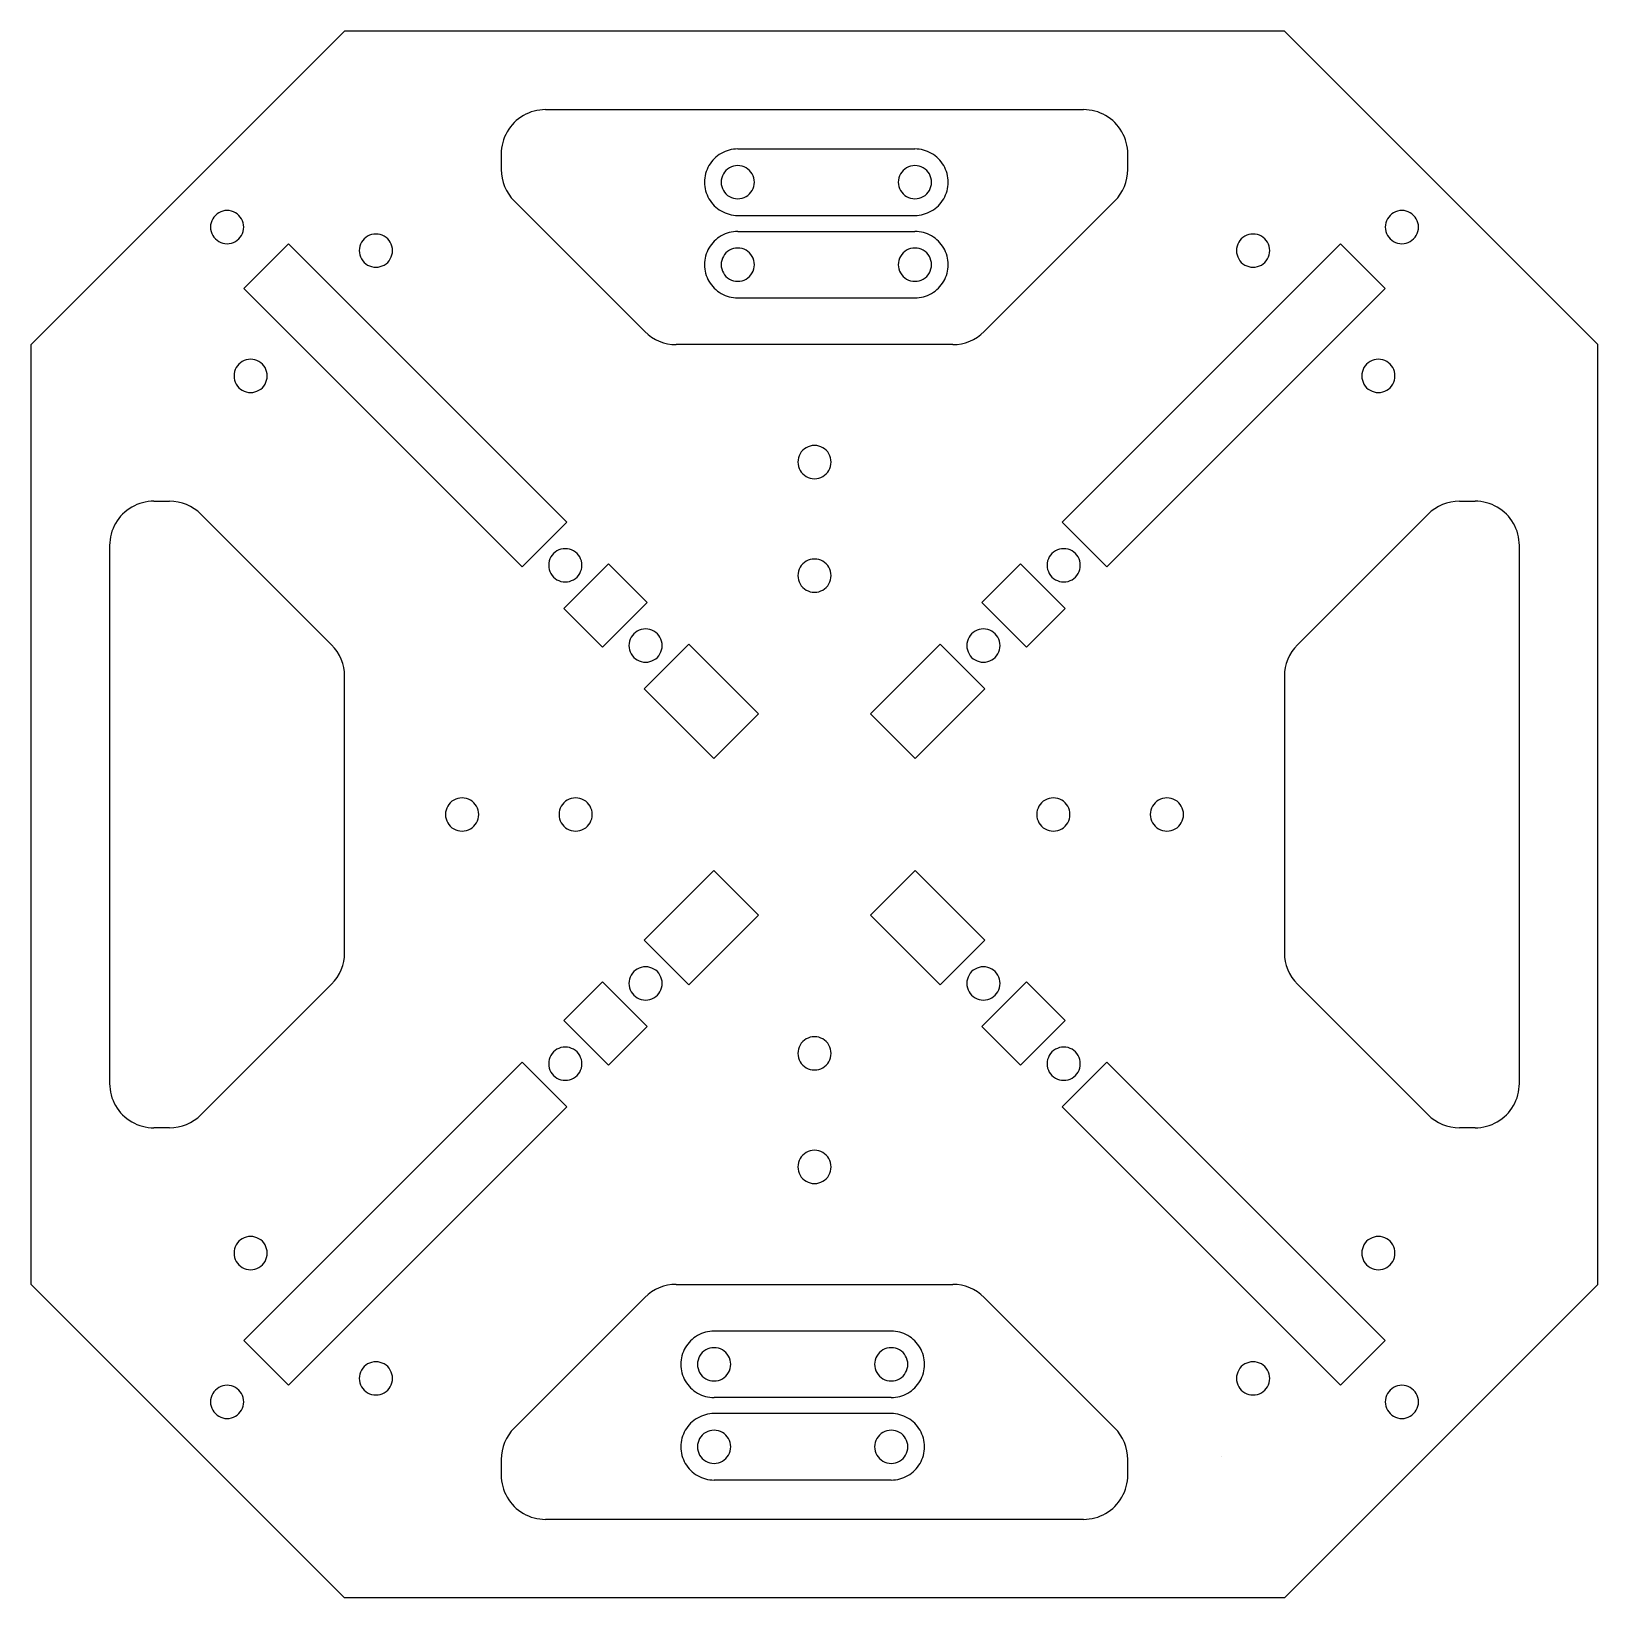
# Model space of a CAD drawing. Extents: x 134 to 408, y 320 to 462.
# Drawn here: x 133.9 to 275.3, y 320.1 to 461.6 of the extents above; entities that cross this region are included whole.
import ezdxf

# ---------------------------------------------------------------- set-up
doc = ezdxf.new("R2010")
doc.units = 0
doc.layers.get('0').update_dxf_attribs({"linetype": 'CONTINUOUS'})

msp = doc.modelspace()

# ---------------------------------------------------------------- linework, layer by layer
at = {"color": 7}
for p, q in [((162.152894, 461.566326), (133.868623, 433.282055)), ((247.005708, 461.566326), (162.152894, 461.566326)), ((247.005708, 461.566326), (275.289979, 433.282055)), ((180.295029, 454.495259), (228.863572, 454.495259)), ((176.295029, 450.495259), (176.295029, 449.081045)), ((197.648308, 450.945507), (213.648308, 450.945507)), ((232.863572, 449.081045), (232.863572, 450.495259)), ((189.265592, 434.453628), (177.466602, 446.252618)), ((231.691999, 446.252618), (219.893009, 434.453628)), ((197.648308, 444.945507), (213.648308, 444.945507)), ((197.648308, 443.498668), (213.648308, 443.498668)), ((153.066572, 438.337869), (157.09708, 442.368377)), ((157.09708, 442.368377), (182.220722, 417.244736)), ((252.061521, 442.368377), (226.937879, 417.244736)), ((252.061521, 442.368377), (256.09203, 438.337869)), ((153.066572, 438.337869), (178.190213, 413.214227)), ((197.648308, 437.498668), (213.648308, 437.498668)), ((256.09203, 438.337869), (230.968388, 413.214227)), ((133.868623, 348.429241), (133.868623, 433.282055)), ((217.064582, 433.282055), (192.094019, 433.282055)), ((275.289979, 348.429241), (275.289979, 433.282055)), ((144.93969, 419.13992), (146.353904, 419.13992)), ((262.804697, 419.13992), (264.218911, 419.13992)), ((160.981321, 406.169357), (149.182331, 417.968347)), ((178.190213, 413.214227), (182.220722, 417.244736)), ((226.937879, 417.244736), (230.968388, 413.214227)), ((259.97627, 417.968347), (248.17728, 406.169357)), ((140.93969, 415.13992), (140.93969, 366.571377)), ((268.218911, 366.571377), (268.218911, 415.13992)), ((181.937879, 409.466561), (185.968388, 413.49707)), ((185.968388, 413.49707), (189.470722, 409.994736)), ((223.190213, 413.49707), (219.687879, 409.994736)), ((223.190213, 413.49707), (227.220722, 409.466561)), ((181.937879, 409.466561), (185.440213, 405.964227)), ((185.440213, 405.964227), (189.470722, 409.994736)), ((219.687879, 409.994736), (223.718388, 405.964227)), ((227.220722, 409.466561), (223.718388, 405.964227)), ((189.187879, 402.216561), (193.218388, 406.24707)), ((193.218388, 406.24707), (199.523487, 399.94197)), ((215.940213, 406.24707), (209.635114, 399.94197)), ((215.940213, 406.24707), (219.970722, 402.216561)), ((162.152894, 378.370367), (162.152894, 403.34093)), ((247.005708, 403.34093), (247.005708, 378.370367)), ((189.187879, 402.216561), (195.492979, 395.911462)), ((219.970722, 402.216561), (213.665623, 395.911462)), ((199.523487, 399.94197), (195.492979, 395.911462)), ((213.665623, 395.911462), (209.635114, 399.94197)), ((189.187879, 379.494736), (195.492979, 385.799835)), ((195.492979, 385.799835), (199.523487, 381.769326)), ((209.635114, 381.769326), (213.665623, 385.799835)), ((219.970722, 379.494736), (213.665623, 385.799835)), ((193.218388, 375.464227), (199.523487, 381.769326)), ((215.940213, 375.464227), (209.635114, 381.769326)), ((193.218388, 375.464227), (189.187879, 379.494736)), ((219.970722, 379.494736), (215.940213, 375.464227)), ((149.182331, 363.74295), (160.981321, 375.54194)), ((181.937879, 372.244736), (185.440213, 375.74707)), ((189.470722, 371.716561), (185.440213, 375.74707)), ((223.718388, 375.74707), (219.687879, 371.716561)), ((227.220722, 372.244736), (223.718388, 375.74707)), ((248.17728, 375.54194), (259.97627, 363.74295)), ((185.968388, 368.214227), (181.937879, 372.244736)), ((227.220722, 372.244736), (223.190213, 368.214227)), ((185.968388, 368.214227), (189.470722, 371.716561)), ((223.190213, 368.214227), (219.687879, 371.716561)), ((153.066572, 343.373428), (178.190213, 368.49707)), ((182.220722, 364.466561), (178.190213, 368.49707)), ((230.968388, 368.49707), (226.937879, 364.466561)), ((256.09203, 343.373428), (230.968388, 368.49707)), ((157.09708, 339.342919), (182.220722, 364.466561)), ((252.061521, 339.342919), (226.937879, 364.466561)), ((146.353904, 362.571377), (144.93969, 362.571377)), ((264.218911, 362.571377), (262.804697, 362.571377)), ((133.868623, 348.429241), (162.152894, 320.14497)), ((192.094019, 348.429241), (217.064582, 348.429241)), ((247.005708, 320.14497), (275.289979, 348.429241)), ((177.466602, 335.458679), (189.265592, 347.257669)), ((219.893009, 347.257669), (231.691999, 335.458679)), ((211.510294, 344.212629), (195.510294, 344.212629)), ((157.09708, 339.342919), (153.066572, 343.373428)), ((256.09203, 343.373428), (252.061521, 339.342919)), ((211.510294, 338.212629), (195.510294, 338.212629)), ((211.510294, 336.76579), (195.510294, 336.76579)), ((176.295029, 332.630252), (176.295029, 331.216038)), ((232.863572, 331.216038), (232.863572, 332.630252)), ((241.348853, 332.872892), (241.348853, 332.872892)), ((211.510294, 330.76579), (195.510294, 330.76579)), ((228.863572, 327.216038), (180.295029, 327.216038)), ((247.005708, 320.14497), (162.152894, 320.14497))]:
    msp.add_line(p, q, dxfattribs=at)
for points in [[(180.295029, 454.495259), (179.596736, 454.496022), (178.899388, 454.309168), (178.295029, 453.95936)], [(230.863572, 453.95936), (230.259213, 454.309168), (229.561866, 454.496022), (228.863572, 454.495259)], [(178.295029, 453.95936), (177.689908, 453.610874), (177.179414, 453.10038), (176.830928, 452.495259)], [(232.327674, 452.495259), (231.979187, 453.10038), (231.468694, 453.610874), (230.863572, 453.95936)], [(176.830928, 452.495259), (176.48112, 451.8909), (176.294267, 451.193552), (176.295029, 450.495259)], [(232.863572, 450.495259), (232.864335, 451.193552), (232.677481, 451.8909), (232.327674, 452.495259)], [(196.148308, 450.543583), (195.694467, 450.282218), (195.311596, 449.899348), (195.050232, 449.445507)], [(197.648308, 450.945507), (197.124588, 450.946079), (196.601577, 450.805939), (196.148308, 450.543583)], [(215.148308, 450.543583), (214.695039, 450.805939), (214.172028, 450.946079), (213.648308, 450.945507)], [(216.246384, 449.445507), (215.985019, 449.899348), (215.602149, 450.282218), (215.148308, 450.543583)], [(176.295029, 449.081045), (176.291292, 448.032633), (176.72262, 446.991314), (177.466602, 446.252618)], [(195.050232, 449.445507), (194.787876, 448.992238), (194.647736, 448.469227), (194.648308, 447.945507)], [(196.34927, 448.695507), (196.218092, 448.468872), (196.148022, 448.207367), (196.148308, 447.945507)], [(196.898308, 449.244545), (196.671387, 449.113863), (196.479952, 448.922428), (196.34927, 448.695507)], [(197.648308, 449.445507), (197.386448, 449.445793), (197.124942, 449.375723), (196.898308, 449.244545)], [(198.398308, 449.244545), (198.171673, 449.375723), (197.910168, 449.445793), (197.648308, 449.445507)], [(198.947346, 448.695507), (198.816664, 448.922428), (198.625229, 449.113863), (198.398308, 449.244545)], [(199.148308, 447.945507), (199.148594, 448.207367), (199.078524, 448.468872), (198.947346, 448.695507)], [(212.34927, 448.695507), (212.218092, 448.468872), (212.148022, 448.207367), (212.148308, 447.945507)], [(212.898308, 449.244545), (212.671387, 449.113863), (212.479952, 448.922428), (212.34927, 448.695507)], [(213.648308, 449.445507), (213.386448, 449.445793), (213.124942, 449.375723), (212.898308, 449.244545)], [(214.398308, 449.244545), (214.171673, 449.375723), (213.910168, 449.445793), (213.648308, 449.445507)], [(214.947346, 448.695507), (214.816664, 448.922428), (214.625229, 449.113863), (214.398308, 449.244545)], [(215.148308, 447.945507), (215.148594, 448.207367), (215.078524, 448.468872), (214.947346, 448.695507)], [(216.648308, 447.945507), (216.64888, 448.469227), (216.50874, 448.992238), (216.246384, 449.445507)], [(231.691999, 446.252618), (232.435981, 446.991314), (232.86731, 448.032633), (232.863572, 449.081045)], [(194.648308, 447.945507), (194.647736, 447.421786), (194.787876, 446.898776), (195.050232, 446.445507)], [(196.148308, 447.945507), (196.148022, 447.683647), (196.218092, 447.422141), (196.34927, 447.195507)], [(196.34927, 447.195507), (196.479952, 446.968586), (196.671387, 446.777151), (196.898308, 446.646469)], [(198.398308, 446.646469), (198.625229, 446.777151), (198.816664, 446.968586), (198.947346, 447.195507)], [(198.947346, 447.195507), (199.078524, 447.422141), (199.148594, 447.683647), (199.148308, 447.945507)], [(212.148308, 447.945507), (212.148022, 447.683647), (212.218092, 447.422141), (212.34927, 447.195507)], [(212.34927, 447.195507), (212.479952, 446.968586), (212.671387, 446.777151), (212.898308, 446.646469)], [(214.398308, 446.646469), (214.625229, 446.777151), (214.816664, 446.968586), (214.947346, 447.195507)], [(214.947346, 447.195507), (215.078524, 447.422141), (215.148594, 447.683647), (215.148308, 447.945507)], [(216.246384, 446.445507), (216.50874, 446.898776), (216.64888, 447.421786), (216.648308, 447.945507)], [(195.050232, 446.445507), (195.311596, 445.991666), (195.694467, 445.608795), (196.148308, 445.347431)], [(196.898308, 446.646469), (197.124942, 446.515291), (197.386448, 446.445221), (197.648308, 446.445507)], [(197.648308, 446.445507), (197.910168, 446.445221), (198.171673, 446.515291), (198.398308, 446.646469)], [(212.898308, 446.646469), (213.124942, 446.515291), (213.386448, 446.445221), (213.648308, 446.445507)], [(213.648308, 446.445507), (213.910168, 446.445221), (214.171673, 446.515291), (214.398308, 446.646469)], [(215.148308, 445.347431), (215.602149, 445.608795), (215.985019, 445.991666), (216.246384, 446.445507)], [(150.247254, 444.638657), (150.116076, 444.412022), (150.046006, 444.150517), (150.046292, 443.888657)], [(150.796292, 445.187695), (150.569372, 445.057013), (150.377936, 444.865577), (150.247254, 444.638657)], [(151.546292, 445.388657), (151.284432, 445.388943), (151.022927, 445.318873), (150.796292, 445.187695)], [(152.296292, 445.187695), (152.069658, 445.318873), (151.808152, 445.388943), (151.546292, 445.388657)], [(152.84533, 444.638657), (152.714648, 444.865577), (152.523213, 445.057013), (152.296292, 445.187695)], [(153.046292, 443.888657), (153.046578, 444.150517), (152.976508, 444.412022), (152.84533, 444.638657)], [(196.148308, 445.347431), (196.601577, 445.085075), (197.124588, 444.944935), (197.648308, 444.945507)], [(213.648308, 444.945507), (214.172028, 444.944935), (214.695039, 445.085075), (215.148308, 445.347431)], [(256.313271, 444.638657), (256.182093, 444.412022), (256.112023, 444.150517), (256.112309, 443.888657)], [(256.862309, 445.187695), (256.635389, 445.057013), (256.443954, 444.865577), (256.313271, 444.638657)], [(257.612309, 445.388657), (257.350449, 445.388943), (257.088944, 445.318873), (256.862309, 445.187695)], [(258.362309, 445.187695), (258.135675, 445.318873), (257.87417, 445.388943), (257.612309, 445.388657)], [(258.911347, 444.638657), (258.780665, 444.865577), (258.58923, 445.057013), (258.362309, 445.187695)], [(259.112309, 443.888657), (259.112595, 444.150517), (259.042525, 444.412022), (258.911347, 444.638657)], [(150.046292, 443.888657), (150.046006, 443.626797), (150.116076, 443.365291), (150.247254, 443.138657)], [(150.247254, 443.138657), (150.377936, 442.911736), (150.569372, 442.720301), (150.796292, 442.589619)], [(152.296292, 442.589619), (152.523213, 442.720301), (152.714648, 442.911736), (152.84533, 443.138657)], [(152.84533, 443.138657), (152.976508, 443.365291), (153.046578, 443.626797), (153.046292, 443.888657)], [(164.231321, 443.066375), (164.0044, 442.935692), (163.812965, 442.744257), (163.682283, 442.517337)], [(164.981321, 443.267337), (164.719461, 443.267623), (164.457956, 443.197552), (164.231321, 443.066375)], [(165.731321, 443.066375), (165.504686, 443.197552), (165.243181, 443.267623), (164.981321, 443.267337)], [(166.280359, 442.517337), (166.149677, 442.744257), (165.958242, 442.935692), (165.731321, 443.066375)], [(196.148308, 443.096744), (195.694467, 442.835379), (195.311596, 442.452509), (195.050232, 441.998668)], [(197.648308, 443.498668), (197.124588, 443.49924), (196.601577, 443.359099), (196.148308, 443.096744)], [(215.148308, 443.096744), (214.695039, 443.359099), (214.172028, 443.49924), (213.648308, 443.498668)], [(216.246384, 441.998668), (215.985019, 442.452509), (215.602149, 442.835379), (215.148308, 443.096744)], [(243.42728, 443.066375), (243.20036, 442.935692), (243.008925, 442.744257), (242.878242, 442.517337)], [(244.17728, 443.267337), (243.91542, 443.267623), (243.653915, 443.197552), (243.42728, 443.066375)], [(244.92728, 443.066375), (244.700646, 443.197552), (244.439141, 443.267623), (244.17728, 443.267337)], [(245.476319, 442.517337), (245.345636, 442.744257), (245.154201, 442.935692), (244.92728, 443.066375)], [(256.112309, 443.888657), (256.112023, 443.626797), (256.182093, 443.365291), (256.313271, 443.138657)], [(256.313271, 443.138657), (256.443954, 442.911736), (256.635389, 442.720301), (256.862309, 442.589619)], [(258.362309, 442.589619), (258.58923, 442.720301), (258.780665, 442.911736), (258.911347, 443.138657)], [(258.911347, 443.138657), (259.042525, 443.365291), (259.112595, 443.626797), (259.112309, 443.888657)], [(150.796292, 442.589619), (151.022927, 442.458441), (151.284432, 442.388371), (151.546292, 442.388657)], [(151.546292, 442.388657), (151.808152, 442.388371), (152.069658, 442.458441), (152.296292, 442.589619)], [(163.682283, 442.517337), (163.551105, 442.290702), (163.481035, 442.029197), (163.481321, 441.767337)], [(163.481321, 441.767337), (163.481035, 441.505476), (163.551105, 441.243971), (163.682283, 441.017337)], [(166.481321, 441.767337), (166.481607, 442.029197), (166.411537, 442.290702), (166.280359, 442.517337)], [(166.280359, 441.017337), (166.411537, 441.243971), (166.481607, 441.505476), (166.481321, 441.767337)], [(195.050232, 441.998668), (194.787876, 441.545398), (194.647736, 441.022388), (194.648308, 440.498668)], [(196.34927, 441.248668), (196.218092, 441.022033), (196.148022, 440.760528), (196.148308, 440.498668)], [(196.898308, 441.797706), (196.671387, 441.667023), (196.479952, 441.475588), (196.34927, 441.248668)], [(197.648308, 441.998668), (197.386448, 441.998954), (197.124942, 441.928883), (196.898308, 441.797706)], [(198.398308, 441.797706), (198.171673, 441.928883), (197.910168, 441.998954), (197.648308, 441.998668)], [(198.947346, 441.248668), (198.816664, 441.475588), (198.625229, 441.667023), (198.398308, 441.797706)], [(199.148308, 440.498668), (199.148594, 440.760528), (199.078524, 441.022033), (198.947346, 441.248668)], [(212.34927, 441.248668), (212.218092, 441.022033), (212.148022, 440.760528), (212.148308, 440.498668)], [(212.898308, 441.797706), (212.671387, 441.667023), (212.479952, 441.475588), (212.34927, 441.248668)], [(213.648308, 441.998668), (213.386448, 441.998954), (213.124942, 441.928883), (212.898308, 441.797706)], [(214.398308, 441.797706), (214.171673, 441.928883), (213.910168, 441.998954), (213.648308, 441.998668)], [(214.947346, 441.248668), (214.816664, 441.475588), (214.625229, 441.667023), (214.398308, 441.797706)], [(215.148308, 440.498668), (215.148594, 440.760528), (215.078524, 441.022033), (214.947346, 441.248668)], [(216.648308, 440.498668), (216.64888, 441.022388), (216.50874, 441.545398), (216.246384, 441.998668)], [(242.878242, 442.517337), (242.747065, 442.290702), (242.676994, 442.029197), (242.67728, 441.767337)], [(242.67728, 441.767337), (242.676994, 441.505476), (242.747065, 441.243971), (242.878242, 441.017337)], [(245.67728, 441.767337), (245.677567, 442.029197), (245.607496, 442.290702), (245.476319, 442.517337)], [(245.476319, 441.017337), (245.607496, 441.243971), (245.677567, 441.505476), (245.67728, 441.767337)], [(256.862309, 442.589619), (257.088944, 442.458441), (257.350449, 442.388371), (257.612309, 442.388657)], [(257.612309, 442.388657), (257.87417, 442.388371), (258.135675, 442.458441), (258.362309, 442.589619)], [(163.682283, 441.017337), (163.812965, 440.790416), (164.0044, 440.598981), (164.231321, 440.468298)], [(164.231321, 440.468298), (164.457956, 440.337121), (164.719461, 440.26705), (164.981321, 440.267337)], [(164.981321, 440.267337), (165.243181, 440.26705), (165.504686, 440.337121), (165.731321, 440.468298)], [(165.731321, 440.468298), (165.958242, 440.598981), (166.149677, 440.790416), (166.280359, 441.017337)], [(194.648308, 440.498668), (194.647736, 439.974947), (194.787876, 439.451937), (195.050232, 438.998668)], [(196.148308, 440.498668), (196.148022, 440.236807), (196.218092, 439.975302), (196.34927, 439.748668)], [(198.947346, 439.748668), (199.078524, 439.975302), (199.148594, 440.236807), (199.148308, 440.498668)], [(212.148308, 440.498668), (212.148022, 440.236807), (212.218092, 439.975302), (212.34927, 439.748668)], [(214.947346, 439.748668), (215.078524, 439.975302), (215.148594, 440.236807), (215.148308, 440.498668)], [(216.246384, 438.998668), (216.50874, 439.451937), (216.64888, 439.974947), (216.648308, 440.498668)], [(242.878242, 441.017337), (243.008925, 440.790416), (243.20036, 440.598981), (243.42728, 440.468298)], [(243.42728, 440.468298), (243.653915, 440.337121), (243.91542, 440.26705), (244.17728, 440.267337)], [(244.17728, 440.267337), (244.439141, 440.26705), (244.700646, 440.337121), (244.92728, 440.468298)], [(244.92728, 440.468298), (245.154201, 440.598981), (245.345636, 440.790416), (245.476319, 441.017337)], [(195.050232, 438.998668), (195.311596, 438.544826), (195.694467, 438.161956), (196.148308, 437.900591)], [(196.34927, 439.748668), (196.479952, 439.521747), (196.671387, 439.330312), (196.898308, 439.199629)], [(196.898308, 439.199629), (197.124942, 439.068452), (197.386448, 438.998381), (197.648308, 438.998668)], [(197.648308, 438.998668), (197.910168, 438.998381), (198.171673, 439.068452), (198.398308, 439.199629)], [(198.398308, 439.199629), (198.625229, 439.330312), (198.816664, 439.521747), (198.947346, 439.748668)], [(212.34927, 439.748668), (212.479952, 439.521747), (212.671387, 439.330312), (212.898308, 439.199629)], [(212.898308, 439.199629), (213.124942, 439.068452), (213.386448, 438.998381), (213.648308, 438.998668)], [(213.648308, 438.998668), (213.910168, 438.998381), (214.171673, 439.068452), (214.398308, 439.199629)], [(214.398308, 439.199629), (214.625229, 439.330312), (214.816664, 439.521747), (214.947346, 439.748668)], [(215.148308, 437.900591), (215.602149, 438.161956), (215.985019, 438.544826), (216.246384, 438.998668)], [(196.148308, 437.900591), (196.601577, 437.638236), (197.124588, 437.498095), (197.648308, 437.498668)], [(213.648308, 437.498668), (214.172028, 437.498095), (214.695039, 437.638236), (215.148308, 437.900591)], [(189.265592, 434.453628), (190.004288, 433.709646), (191.045608, 433.278317), (192.094019, 433.282055)], [(217.064582, 433.282055), (218.112994, 433.278317), (219.154313, 433.709646), (219.893009, 434.453628)], [(152.917612, 431.752666), (152.690692, 431.621984), (152.499257, 431.430549), (152.368574, 431.203628)], [(153.667612, 431.953628), (153.405752, 431.953914), (153.144247, 431.883844), (152.917612, 431.752666)], [(154.417612, 431.752666), (154.190978, 431.883844), (153.929473, 431.953914), (153.667612, 431.953628)], [(154.966651, 431.203628), (154.835968, 431.430549), (154.644533, 431.621984), (154.417612, 431.752666)], [(254.740989, 431.752666), (254.514068, 431.621984), (254.322633, 431.430549), (254.191951, 431.203628)], [(255.490989, 431.953628), (255.229129, 431.953914), (254.967624, 431.883844), (254.740989, 431.752666)], [(256.240989, 431.752666), (256.014354, 431.883844), (255.752849, 431.953914), (255.490989, 431.953628)], [(256.790027, 431.203628), (256.659345, 431.430549), (256.46791, 431.621984), (256.240989, 431.752666)], [(152.368574, 431.203628), (152.237397, 430.976993), (152.167326, 430.715488), (152.167612, 430.453628)], [(152.167612, 430.453628), (152.167326, 430.191768), (152.237397, 429.930263), (152.368574, 429.703628)], [(155.167612, 430.453628), (155.167899, 430.715488), (155.097828, 430.976993), (154.966651, 431.203628)], [(154.966651, 429.703628), (155.097828, 429.930263), (155.167899, 430.191768), (155.167612, 430.453628)], [(254.191951, 431.203628), (254.060773, 430.976993), (253.990703, 430.715488), (253.990989, 430.453628)], [(253.990989, 430.453628), (253.990703, 430.191768), (254.060773, 429.930263), (254.191951, 429.703628)], [(256.990989, 430.453628), (256.991275, 430.715488), (256.921205, 430.976993), (256.790027, 431.203628)], [(256.790027, 429.703628), (256.921205, 429.930263), (256.991275, 430.191768), (256.990989, 430.453628)], [(152.368574, 429.703628), (152.499257, 429.476707), (152.690692, 429.285272), (152.917612, 429.15459)], [(152.917612, 429.15459), (153.144247, 429.023412), (153.405752, 428.953342), (153.667612, 428.953628)], [(153.667612, 428.953628), (153.929473, 428.953342), (154.190978, 429.023412), (154.417612, 429.15459)], [(154.417612, 429.15459), (154.644533, 429.285272), (154.835968, 429.476707), (154.966651, 429.703628)], [(254.191951, 429.703628), (254.322633, 429.476707), (254.514068, 429.285272), (254.740989, 429.15459)], [(254.740989, 429.15459), (254.967624, 429.023412), (255.229129, 428.953342), (255.490989, 428.953628)], [(255.490989, 428.953628), (255.752849, 428.953342), (256.014354, 429.023412), (256.240989, 429.15459)], [(256.240989, 429.15459), (256.46791, 429.285272), (256.659345, 429.476707), (256.790027, 429.703628)], [(203.280263, 423.425453), (203.149085, 423.198819), (203.079015, 422.937314), (203.079301, 422.675453)], [(203.829301, 423.974492), (203.60238, 423.843809), (203.410945, 423.652374), (203.280263, 423.425453)], [(204.579301, 424.175453), (204.317441, 424.17574), (204.055935, 424.105669), (203.829301, 423.974492)], [(205.329301, 423.974492), (205.102666, 424.105669), (204.841161, 424.17574), (204.579301, 424.175453)], [(205.878339, 423.425453), (205.747657, 423.652374), (205.556221, 423.843809), (205.329301, 423.974492)], [(206.079301, 422.675453), (206.079587, 422.937314), (206.009517, 423.198819), (205.878339, 423.425453)], [(203.079301, 422.675453), (203.079015, 422.413593), (203.149085, 422.152088), (203.280263, 421.925453)], [(203.280263, 421.925453), (203.410945, 421.698533), (203.60238, 421.507098), (203.829301, 421.376415)], [(205.329301, 421.376415), (205.556221, 421.507098), (205.747657, 421.698533), (205.878339, 421.925453)], [(205.878339, 421.925453), (206.009517, 422.152088), (206.079587, 422.413593), (206.079301, 422.675453)], [(203.829301, 421.376415), (204.055935, 421.245237), (204.317441, 421.175167), (204.579301, 421.175453)], [(204.579301, 421.175453), (204.841161, 421.175167), (205.102666, 421.245237), (205.329301, 421.376415)], [(144.93969, 419.13992), (144.241397, 419.140682), (143.544049, 418.953829), (142.93969, 418.604021)], [(149.182331, 417.968347), (148.443635, 418.712329), (147.402316, 419.143657), (146.353904, 419.13992)], [(262.804697, 419.13992), (261.756286, 419.143657), (260.714966, 418.712329), (259.97627, 417.968347)], [(266.218911, 418.604021), (265.614552, 418.953829), (264.917205, 419.140682), (264.218911, 419.13992)], [(142.93969, 418.604021), (142.334569, 418.255535), (141.824075, 417.745041), (141.475589, 417.13992)], [(267.683013, 417.13992), (267.334526, 417.745041), (266.824033, 418.255535), (266.218911, 418.604021)], [(141.475589, 417.13992), (141.125781, 416.535561), (140.938927, 415.838213), (140.93969, 415.13992)], [(268.218911, 415.13992), (268.219674, 415.838213), (268.03282, 416.535561), (267.683013, 417.13992)], [(181.329301, 414.654686), (181.10238, 414.524004), (180.910945, 414.332569), (180.780263, 414.105648)], [(182.079301, 414.855648), (181.817441, 414.855934), (181.555935, 414.785864), (181.329301, 414.654686)], [(182.829301, 414.654686), (182.602666, 414.785864), (182.341161, 414.855934), (182.079301, 414.855648)], [(183.378339, 414.105648), (183.247657, 414.332569), (183.056221, 414.524004), (182.829301, 414.654686)], [(226.329301, 414.654686), (226.10238, 414.524004), (225.910945, 414.332569), (225.780263, 414.105648)], [(227.079301, 414.855648), (226.817441, 414.855934), (226.555935, 414.785864), (226.329301, 414.654686)], [(227.829301, 414.654686), (227.602666, 414.785864), (227.341161, 414.855934), (227.079301, 414.855648)], [(228.378339, 414.105648), (228.247657, 414.332569), (228.056221, 414.524004), (227.829301, 414.654686)], [(180.780263, 414.105648), (180.649085, 413.879014), (180.579015, 413.617508), (180.579301, 413.355648)], [(180.579301, 413.355648), (180.579015, 413.093788), (180.649085, 412.832283), (180.780263, 412.605648)], [(183.579301, 413.355648), (183.579587, 413.617508), (183.509517, 413.879014), (183.378339, 414.105648)], [(183.378339, 412.605648), (183.509517, 412.832283), (183.579587, 413.093788), (183.579301, 413.355648)], [(203.280263, 413.172405), (203.149085, 412.945771), (203.079015, 412.684265), (203.079301, 412.422405)], [(203.829301, 413.721443), (203.60238, 413.590761), (203.410945, 413.399326), (203.280263, 413.172405)], [(204.579301, 413.922405), (204.317441, 413.922691), (204.055935, 413.852621), (203.829301, 413.721443)], [(205.329301, 413.721443), (205.102666, 413.852621), (204.841161, 413.922691), (204.579301, 413.922405)], [(205.878339, 413.172405), (205.747657, 413.399326), (205.556221, 413.590761), (205.329301, 413.721443)], [(206.079301, 412.422405), (206.079587, 412.684265), (206.009517, 412.945771), (205.878339, 413.172405)], [(225.780263, 414.105648), (225.649085, 413.879014), (225.579015, 413.617508), (225.579301, 413.355648)], [(225.579301, 413.355648), (225.579015, 413.093788), (225.649085, 412.832283), (225.780263, 412.605648)], [(228.579301, 413.355648), (228.579587, 413.617508), (228.509517, 413.879014), (228.378339, 414.105648)], [(228.378339, 412.605648), (228.509517, 412.832283), (228.579587, 413.093788), (228.579301, 413.355648)], [(180.780263, 412.605648), (180.910945, 412.378728), (181.10238, 412.187292), (181.329301, 412.05661)], [(181.329301, 412.05661), (181.555935, 411.925432), (181.817441, 411.855362), (182.079301, 411.855648)], [(182.079301, 411.855648), (182.341161, 411.855362), (182.602666, 411.925432), (182.829301, 412.05661)], [(182.829301, 412.05661), (183.056221, 412.187292), (183.247657, 412.378728), (183.378339, 412.605648)], [(203.079301, 412.422405), (203.079015, 412.160545), (203.149085, 411.89904), (203.280263, 411.672405)], [(203.280263, 411.672405), (203.410945, 411.445484), (203.60238, 411.254049), (203.829301, 411.123367)], [(205.329301, 411.123367), (205.556221, 411.254049), (205.747657, 411.445484), (205.878339, 411.672405)], [(205.878339, 411.672405), (206.009517, 411.89904), (206.079587, 412.160545), (206.079301, 412.422405)], [(225.780263, 412.605648), (225.910945, 412.378728), (226.10238, 412.187292), (226.329301, 412.05661)], [(226.329301, 412.05661), (226.555935, 411.925432), (226.817441, 411.855362), (227.079301, 411.855648)], [(227.079301, 411.855648), (227.341161, 411.855362), (227.602666, 411.925432), (227.829301, 412.05661)], [(227.829301, 412.05661), (228.056221, 412.187292), (228.247657, 412.378728), (228.378339, 412.605648)], [(203.829301, 411.123367), (204.055935, 410.992189), (204.317441, 410.922119), (204.579301, 410.922405)], [(204.579301, 410.922405), (204.841161, 410.922119), (205.102666, 410.992189), (205.329301, 411.123367)], [(188.579301, 407.404686), (188.35238, 407.274004), (188.160945, 407.082569), (188.030263, 406.855648)], [(189.329301, 407.605648), (189.067441, 407.605934), (188.805935, 407.535864), (188.579301, 407.404686)], [(190.079301, 407.404686), (189.852666, 407.535864), (189.591161, 407.605934), (189.329301, 407.605648)], [(190.628339, 406.855648), (190.497657, 407.082569), (190.306221, 407.274004), (190.079301, 407.404686)], [(219.079301, 407.404686), (218.85238, 407.274004), (218.660945, 407.082569), (218.530263, 406.855648)], [(219.829301, 407.605648), (219.567441, 407.605934), (219.305935, 407.535864), (219.079301, 407.404686)], [(220.579301, 407.404686), (220.352666, 407.535864), (220.091161, 407.605934), (219.829301, 407.605648)], [(221.128339, 406.855648), (220.997657, 407.082569), (220.806221, 407.274004), (220.579301, 407.404686)], [(162.152894, 403.34093), (162.156632, 404.389341), (161.725303, 405.430661), (160.981321, 406.169357)], [(188.030263, 406.855648), (187.899085, 406.629014), (187.829015, 406.367508), (187.829301, 406.105648)], [(187.829301, 406.105648), (187.829015, 405.843788), (187.899085, 405.582283), (188.030263, 405.355648)], [(190.829301, 406.105648), (190.829587, 406.367508), (190.759517, 406.629014), (190.628339, 406.855648)], [(190.628339, 405.355648), (190.759517, 405.582283), (190.829587, 405.843788), (190.829301, 406.105648)], [(218.530263, 406.855648), (218.399085, 406.629014), (218.329015, 406.367508), (218.329301, 406.105648)], [(218.329301, 406.105648), (218.329015, 405.843788), (218.399085, 405.582283), (218.530263, 405.355648)], [(221.329301, 406.105648), (221.329587, 406.367508), (221.259517, 406.629014), (221.128339, 406.855648)], [(221.128339, 405.355648), (221.259517, 405.582283), (221.329587, 405.843788), (221.329301, 406.105648)], [(248.17728, 406.169357), (247.433298, 405.430661), (247.00197, 404.389341), (247.005708, 403.34093)], [(188.030263, 405.355648), (188.160945, 405.128728), (188.35238, 404.937292), (188.579301, 404.80661)], [(188.579301, 404.80661), (188.805935, 404.675432), (189.067441, 404.605362), (189.329301, 404.605648)], [(189.329301, 404.605648), (189.591161, 404.605362), (189.852666, 404.675432), (190.079301, 404.80661)], [(190.079301, 404.80661), (190.306221, 404.937292), (190.497657, 405.128728), (190.628339, 405.355648)], [(218.530263, 405.355648), (218.660945, 405.128728), (218.85238, 404.937292), (219.079301, 404.80661)], [(219.079301, 404.80661), (219.305935, 404.675432), (219.567441, 404.605362), (219.829301, 404.605648)], [(219.829301, 404.605648), (220.091161, 404.605362), (220.352666, 404.675432), (220.579301, 404.80661)], [(220.579301, 404.80661), (220.806221, 404.937292), (220.997657, 405.128728), (221.128339, 405.355648)], [(172.009496, 392.154686), (171.782575, 392.024004), (171.59114, 391.832569), (171.460457, 391.605648)], [(172.759496, 392.355648), (172.497635, 392.355934), (172.23613, 392.285864), (172.009496, 392.154686)], [(173.509496, 392.154686), (173.282861, 392.285864), (173.021356, 392.355934), (172.759496, 392.355648)], [(174.058534, 391.605648), (173.927851, 391.832569), (173.736416, 392.024004), (173.509496, 392.154686)], [(182.262544, 392.154686), (182.035623, 392.024004), (181.844188, 391.832569), (181.713506, 391.605648)], [(183.012544, 392.355648), (182.750684, 392.355934), (182.489178, 392.285864), (182.262544, 392.154686)], [(183.762544, 392.154686), (183.535909, 392.285864), (183.274404, 392.355934), (183.012544, 392.355648)], [(184.311582, 391.605648), (184.1809, 391.832569), (183.989465, 392.024004), (183.762544, 392.154686)], [(225.396058, 392.154686), (225.169137, 392.024004), (224.977702, 391.832569), (224.847019, 391.605648)], [(226.146058, 392.355648), (225.884197, 392.355934), (225.622692, 392.285864), (225.396058, 392.154686)], [(226.896058, 392.154686), (226.669423, 392.285864), (226.407918, 392.355934), (226.146058, 392.355648)], [(227.445096, 391.605648), (227.314413, 391.832569), (227.122978, 392.024004), (226.896058, 392.154686)], [(235.649106, 392.154686), (235.422185, 392.024004), (235.23075, 391.832569), (235.100068, 391.605648)], [(236.399106, 392.355648), (236.137246, 392.355934), (235.87574, 392.285864), (235.649106, 392.154686)], [(237.149106, 392.154686), (236.922471, 392.285864), (236.660966, 392.355934), (236.399106, 392.355648)], [(237.698144, 391.605648), (237.567462, 391.832569), (237.376027, 392.024004), (237.149106, 392.154686)], [(171.460457, 391.605648), (171.32928, 391.379014), (171.259209, 391.117508), (171.259496, 390.855648)], [(171.259496, 390.855648), (171.259209, 390.593788), (171.32928, 390.332283), (171.460457, 390.105648)], [(174.259496, 390.855648), (174.259782, 391.117508), (174.189712, 391.379014), (174.058534, 391.605648)], [(174.058534, 390.105648), (174.189712, 390.332283), (174.259782, 390.593788), (174.259496, 390.855648)], [(181.713506, 391.605648), (181.582328, 391.379014), (181.512258, 391.117508), (181.512544, 390.855648)], [(181.512544, 390.855648), (181.512258, 390.593788), (181.582328, 390.332283), (181.713506, 390.105648)], [(184.512544, 390.855648), (184.51283, 391.117508), (184.44276, 391.379014), (184.311582, 391.605648)], [(184.311582, 390.105648), (184.44276, 390.332283), (184.51283, 390.593788), (184.512544, 390.855648)], [(224.847019, 391.605648), (224.715842, 391.379014), (224.645771, 391.117508), (224.646058, 390.855648)], [(224.646058, 390.855648), (224.645771, 390.593788), (224.715842, 390.332283), (224.847019, 390.105648)], [(227.646058, 390.855648), (227.646344, 391.117508), (227.576274, 391.379014), (227.445096, 391.605648)], [(227.445096, 390.105648), (227.576274, 390.332283), (227.646344, 390.593788), (227.646058, 390.855648)], [(235.100068, 391.605648), (234.96889, 391.379014), (234.89882, 391.117508), (234.899106, 390.855648)], [(234.899106, 390.855648), (234.89882, 390.593788), (234.96889, 390.332283), (235.100068, 390.105648)], [(237.899106, 390.855648), (237.899392, 391.117508), (237.829322, 391.379014), (237.698144, 391.605648)], [(237.698144, 390.105648), (237.829322, 390.332283), (237.899392, 390.593788), (237.899106, 390.855648)], [(171.460457, 390.105648), (171.59114, 389.878728), (171.782575, 389.687292), (172.009496, 389.55661)], [(172.009496, 389.55661), (172.23613, 389.425432), (172.497635, 389.355362), (172.759496, 389.355648)], [(172.759496, 389.355648), (173.021356, 389.355362), (173.282861, 389.425432), (173.509496, 389.55661)], [(173.509496, 389.55661), (173.736416, 389.687292), (173.927851, 389.878728), (174.058534, 390.105648)], [(181.713506, 390.105648), (181.844188, 389.878728), (182.035623, 389.687292), (182.262544, 389.55661)], [(182.262544, 389.55661), (182.489178, 389.425432), (182.750684, 389.355362), (183.012544, 389.355648)], [(183.012544, 389.355648), (183.274404, 389.355362), (183.535909, 389.425432), (183.762544, 389.55661)], [(183.762544, 389.55661), (183.989465, 389.687292), (184.1809, 389.878728), (184.311582, 390.105648)], [(224.847019, 390.105648), (224.977702, 389.878728), (225.169137, 389.687292), (225.396058, 389.55661)], [(225.396058, 389.55661), (225.622692, 389.425432), (225.884197, 389.355362), (226.146058, 389.355648)], [(226.146058, 389.355648), (226.407918, 389.355362), (226.669423, 389.425432), (226.896058, 389.55661)], [(226.896058, 389.55661), (227.122978, 389.687292), (227.314413, 389.878728), (227.445096, 390.105648)], [(235.100068, 390.105648), (235.23075, 389.878728), (235.422185, 389.687292), (235.649106, 389.55661)], [(235.649106, 389.55661), (235.87574, 389.425432), (236.137246, 389.355362), (236.399106, 389.355648)], [(236.399106, 389.355648), (236.660966, 389.355362), (236.922471, 389.425432), (237.149106, 389.55661)], [(237.149106, 389.55661), (237.376027, 389.687292), (237.567462, 389.878728), (237.698144, 390.105648)], [(160.981321, 375.54194), (161.725303, 376.280636), (162.156632, 377.321955), (162.152894, 378.370367)], [(247.005708, 378.370367), (247.00197, 377.321955), (247.433298, 376.280636), (248.17728, 375.54194)], [(188.030263, 376.355648), (187.899085, 376.129014), (187.829015, 375.867508), (187.829301, 375.605648)], [(188.579301, 376.904686), (188.35238, 376.774004), (188.160945, 376.582569), (188.030263, 376.355648)], [(189.329301, 377.105648), (189.067441, 377.105934), (188.805935, 377.035864), (188.579301, 376.904686)], [(190.079301, 376.904686), (189.852666, 377.035864), (189.591161, 377.105934), (189.329301, 377.105648)], [(190.628339, 376.355648), (190.497657, 376.582569), (190.306221, 376.774004), (190.079301, 376.904686)], [(190.829301, 375.605648), (190.829587, 375.867508), (190.759517, 376.129014), (190.628339, 376.355648)], [(218.530263, 376.355648), (218.399085, 376.129014), (218.329015, 375.867508), (218.329301, 375.605648)], [(219.079301, 376.904686), (218.85238, 376.774004), (218.660945, 376.582569), (218.530263, 376.355648)], [(219.829301, 377.105648), (219.567441, 377.105934), (219.305935, 377.035864), (219.079301, 376.904686)], [(220.579301, 376.904686), (220.352666, 377.035864), (220.091161, 377.105934), (219.829301, 377.105648)], [(221.128339, 376.355648), (220.997657, 376.582569), (220.806221, 376.774004), (220.579301, 376.904686)], [(221.329301, 375.605648), (221.329587, 375.867508), (221.259517, 376.129014), (221.128339, 376.355648)], [(187.829301, 375.605648), (187.829015, 375.343788), (187.899085, 375.082283), (188.030263, 374.855648)], [(188.030263, 374.855648), (188.160945, 374.628728), (188.35238, 374.437292), (188.579301, 374.30661)], [(190.079301, 374.30661), (190.306221, 374.437292), (190.497657, 374.628728), (190.628339, 374.855648)], [(190.628339, 374.855648), (190.759517, 375.082283), (190.829587, 375.343788), (190.829301, 375.605648)], [(218.329301, 375.605648), (218.329015, 375.343788), (218.399085, 375.082283), (218.530263, 374.855648)], [(218.530263, 374.855648), (218.660945, 374.628728), (218.85238, 374.437292), (219.079301, 374.30661)], [(220.579301, 374.30661), (220.806221, 374.437292), (220.997657, 374.628728), (221.128339, 374.855648)], [(221.128339, 374.855648), (221.259517, 375.082283), (221.329587, 375.343788), (221.329301, 375.605648)], [(188.579301, 374.30661), (188.805935, 374.175432), (189.067441, 374.105362), (189.329301, 374.105648)], [(189.329301, 374.105648), (189.591161, 374.105362), (189.852666, 374.175432), (190.079301, 374.30661)], [(219.079301, 374.30661), (219.305935, 374.175432), (219.567441, 374.105362), (219.829301, 374.105648)], [(219.829301, 374.105648), (220.091161, 374.105362), (220.352666, 374.175432), (220.579301, 374.30661)], [(203.829301, 370.58793), (203.60238, 370.457247), (203.410945, 370.265812), (203.280263, 370.038891)], [(204.579301, 370.788891), (204.317441, 370.789178), (204.055935, 370.719107), (203.829301, 370.58793)], [(205.329301, 370.58793), (205.102666, 370.719107), (204.841161, 370.789178), (204.579301, 370.788891)], [(205.878339, 370.038891), (205.747657, 370.265812), (205.556221, 370.457247), (205.329301, 370.58793)], [(181.329301, 369.654686), (181.10238, 369.524004), (180.910945, 369.332569), (180.780263, 369.105648)], [(182.079301, 369.855648), (181.817441, 369.855934), (181.555935, 369.785864), (181.329301, 369.654686)], [(182.829301, 369.654686), (182.602666, 369.785864), (182.341161, 369.855934), (182.079301, 369.855648)], [(183.378339, 369.105648), (183.247657, 369.332569), (183.056221, 369.524004), (182.829301, 369.654686)], [(203.280263, 370.038891), (203.149085, 369.812257), (203.079015, 369.550752), (203.079301, 369.288891)], [(203.079301, 369.288891), (203.079015, 369.027031), (203.149085, 368.765526), (203.280263, 368.538891)], [(206.079301, 369.288891), (206.079587, 369.550752), (206.009517, 369.812257), (205.878339, 370.038891)], [(205.878339, 368.538891), (206.009517, 368.765526), (206.079587, 369.027031), (206.079301, 369.288891)], [(226.329301, 369.654686), (226.10238, 369.524004), (225.910945, 369.332569), (225.780263, 369.105648)], [(227.079301, 369.855648), (226.817441, 369.855934), (226.555935, 369.785864), (226.329301, 369.654686)], [(227.829301, 369.654686), (227.602666, 369.785864), (227.341161, 369.855934), (227.079301, 369.855648)], [(228.378339, 369.105648), (228.247657, 369.332569), (228.056221, 369.524004), (227.829301, 369.654686)], [(180.780263, 369.105648), (180.649085, 368.879014), (180.579015, 368.617508), (180.579301, 368.355648)], [(180.579301, 368.355648), (180.579015, 368.093788), (180.649085, 367.832283), (180.780263, 367.605648)], [(183.579301, 368.355648), (183.579587, 368.617508), (183.509517, 368.879014), (183.378339, 369.105648)], [(183.378339, 367.605648), (183.509517, 367.832283), (183.579587, 368.093788), (183.579301, 368.355648)], [(203.280263, 368.538891), (203.410945, 368.311971), (203.60238, 368.120536), (203.829301, 367.989853)], [(203.829301, 367.989853), (204.055935, 367.858675), (204.317441, 367.788605), (204.579301, 367.788891)], [(204.579301, 367.788891), (204.841161, 367.788605), (205.102666, 367.858675), (205.329301, 367.989853)], [(205.329301, 367.989853), (205.556221, 368.120536), (205.747657, 368.311971), (205.878339, 368.538891)], [(225.780263, 369.105648), (225.649085, 368.879014), (225.579015, 368.617508), (225.579301, 368.355648)], [(225.579301, 368.355648), (225.579015, 368.093788), (225.649085, 367.832283), (225.780263, 367.605648)], [(228.579301, 368.355648), (228.579587, 368.617508), (228.509517, 368.879014), (228.378339, 369.105648)], [(228.378339, 367.605648), (228.509517, 367.832283), (228.579587, 368.093788), (228.579301, 368.355648)], [(140.93969, 366.571377), (140.938927, 365.873083), (141.125781, 365.175736), (141.475589, 364.571377)], [(180.780263, 367.605648), (180.910945, 367.378728), (181.10238, 367.187292), (181.329301, 367.05661)], [(181.329301, 367.05661), (181.555935, 366.925432), (181.817441, 366.855362), (182.079301, 366.855648)], [(182.079301, 366.855648), (182.341161, 366.855362), (182.602666, 366.925432), (182.829301, 367.05661)], [(182.829301, 367.05661), (183.056221, 367.187292), (183.247657, 367.378728), (183.378339, 367.605648)], [(225.780263, 367.605648), (225.910945, 367.378728), (226.10238, 367.187292), (226.329301, 367.05661)], [(226.329301, 367.05661), (226.555935, 366.925432), (226.817441, 366.855362), (227.079301, 366.855648)], [(227.079301, 366.855648), (227.341161, 366.855362), (227.602666, 366.925432), (227.829301, 367.05661)], [(227.829301, 367.05661), (228.056221, 367.187292), (228.247657, 367.378728), (228.378339, 367.605648)], [(267.683013, 364.571377), (268.03282, 365.175736), (268.219674, 365.873083), (268.218911, 366.571377)], [(141.475589, 364.571377), (141.824075, 363.966255), (142.334569, 363.455762), (142.93969, 363.107275)], [(146.353904, 362.571377), (147.402316, 362.567639), (148.443635, 362.998968), (149.182331, 363.74295)], [(259.97627, 363.74295), (260.714966, 362.998968), (261.756286, 362.567639), (262.804697, 362.571377)], [(266.218911, 363.107275), (266.824033, 363.455762), (267.334526, 363.966255), (267.683013, 364.571377)], [(142.93969, 363.107275), (143.544049, 362.757468), (144.241397, 362.570614), (144.93969, 362.571377)], [(264.218911, 362.571377), (264.917205, 362.570614), (265.614552, 362.757468), (266.218911, 363.107275)], [(203.280263, 359.785843), (203.149085, 359.559209), (203.079015, 359.297703), (203.079301, 359.035843)], [(203.829301, 360.334881), (203.60238, 360.204199), (203.410945, 360.012764), (203.280263, 359.785843)], [(204.579301, 360.535843), (204.317441, 360.536129), (204.055935, 360.466059), (203.829301, 360.334881)], [(205.329301, 360.334881), (205.102666, 360.466059), (204.841161, 360.536129), (204.579301, 360.535843)], [(205.878339, 359.785843), (205.747657, 360.012764), (205.556221, 360.204199), (205.329301, 360.334881)], [(206.079301, 359.035843), (206.079587, 359.297703), (206.009517, 359.559209), (205.878339, 359.785843)], [(203.079301, 359.035843), (203.079015, 358.773983), (203.149085, 358.512478), (203.280263, 358.285843)], [(203.280263, 358.285843), (203.410945, 358.058922), (203.60238, 357.867487), (203.829301, 357.736805)], [(205.329301, 357.736805), (205.556221, 357.867487), (205.747657, 358.058922), (205.878339, 358.285843)], [(205.878339, 358.285843), (206.009517, 358.512478), (206.079587, 358.773983), (206.079301, 359.035843)], [(203.829301, 357.736805), (204.055935, 357.605627), (204.317441, 357.535557), (204.579301, 357.535843)], [(204.579301, 357.535843), (204.841161, 357.535557), (205.102666, 357.605627), (205.329301, 357.736805)], [(152.917612, 352.556707), (152.690692, 352.426024), (152.499257, 352.234589), (152.368574, 352.007669)], [(153.667612, 352.757669), (153.405752, 352.757955), (153.144247, 352.687884), (152.917612, 352.556707)], [(154.417612, 352.556707), (154.190978, 352.687884), (153.929473, 352.757955), (153.667612, 352.757669)], [(154.966651, 352.007669), (154.835968, 352.234589), (154.644533, 352.426024), (154.417612, 352.556707)], [(254.740989, 352.556707), (254.514068, 352.426024), (254.322633, 352.234589), (254.191951, 352.007669)], [(255.490989, 352.757669), (255.229129, 352.757955), (254.967624, 352.687884), (254.740989, 352.556707)], [(256.240989, 352.556707), (256.014354, 352.687884), (255.752849, 352.757955), (255.490989, 352.757669)], [(256.790027, 352.007669), (256.659345, 352.234589), (256.46791, 352.426024), (256.240989, 352.556707)], [(152.368574, 352.007669), (152.237397, 351.781034), (152.167326, 351.519529), (152.167612, 351.257669)], [(152.167612, 351.257669), (152.167326, 350.995808), (152.237397, 350.734303), (152.368574, 350.507669)], [(155.167612, 351.257669), (155.167899, 351.519529), (155.097828, 351.781034), (154.966651, 352.007669)], [(154.966651, 350.507669), (155.097828, 350.734303), (155.167899, 350.995808), (155.167612, 351.257669)], [(254.191951, 352.007669), (254.060773, 351.781034), (253.990703, 351.519529), (253.990989, 351.257669)], [(253.990989, 351.257669), (253.990703, 350.995808), (254.060773, 350.734303), (254.191951, 350.507669)], [(256.990989, 351.257669), (256.991275, 351.519529), (256.921205, 351.781034), (256.790027, 352.007669)], [(256.790027, 350.507669), (256.921205, 350.734303), (256.991275, 350.995808), (256.990989, 351.257669)], [(152.368574, 350.507669), (152.499257, 350.280748), (152.690692, 350.089313), (152.917612, 349.95863)], [(152.917612, 349.95863), (153.144247, 349.827453), (153.405752, 349.757382), (153.667612, 349.757669)], [(153.667612, 349.757669), (153.929473, 349.757382), (154.190978, 349.827453), (154.417612, 349.95863)], [(154.417612, 349.95863), (154.644533, 350.089313), (154.835968, 350.280748), (154.966651, 350.507669)], [(254.191951, 350.507669), (254.322633, 350.280748), (254.514068, 350.089313), (254.740989, 349.95863)], [(254.740989, 349.95863), (254.967624, 349.827453), (255.229129, 349.757382), (255.490989, 349.757669)], [(255.490989, 349.757669), (255.752849, 349.757382), (256.014354, 349.827453), (256.240989, 349.95863)], [(256.240989, 349.95863), (256.46791, 350.089313), (256.659345, 350.280748), (256.790027, 350.507669)], [(192.094019, 348.429241), (191.045608, 348.432979), (190.004288, 348.001651), (189.265592, 347.257669)], [(219.893009, 347.257669), (219.154313, 348.001651), (218.112994, 348.432979), (217.064582, 348.429241)], [(194.010294, 343.810705), (193.556452, 343.549341), (193.173582, 343.16647), (192.912217, 342.712629)], [(195.510294, 344.212629), (194.986573, 344.213201), (194.463563, 344.073061), (194.010294, 343.810705)], [(213.010294, 343.810705), (212.557024, 344.073061), (212.034014, 344.213201), (211.510294, 344.212629)], [(214.10837, 342.712629), (213.847005, 343.16647), (213.464135, 343.549341), (213.010294, 343.810705)], [(192.912217, 342.712629), (192.649862, 342.25936), (192.509721, 341.736349), (192.510294, 341.212629)], [(194.760294, 342.511667), (194.533373, 342.380985), (194.341938, 342.18955), (194.211255, 341.962629)], [(195.510294, 342.712629), (195.248433, 342.712915), (194.986928, 342.642845), (194.760294, 342.511667)], [(196.260294, 342.511667), (196.033659, 342.642845), (195.772154, 342.712915), (195.510294, 342.712629)], [(196.809332, 341.962629), (196.678649, 342.18955), (196.487214, 342.380985), (196.260294, 342.511667)], [(210.760294, 342.511667), (210.533373, 342.380985), (210.341938, 342.18955), (210.211255, 341.962629)], [(211.510294, 342.712629), (211.248433, 342.712915), (210.986928, 342.642845), (210.760294, 342.511667)], [(212.260294, 342.511667), (212.033659, 342.642845), (211.772154, 342.712915), (211.510294, 342.712629)], [(212.809332, 341.962629), (212.678649, 342.18955), (212.487214, 342.380985), (212.260294, 342.511667)], [(214.510294, 341.212629), (214.510866, 341.736349), (214.370725, 342.25936), (214.10837, 342.712629)], [(164.231321, 341.242998), (164.0044, 341.112316), (163.812965, 340.920881), (163.682283, 340.69396)], [(164.981321, 341.44396), (164.719461, 341.444246), (164.457956, 341.374176), (164.231321, 341.242998)], [(165.731321, 341.242998), (165.504686, 341.374176), (165.243181, 341.444246), (164.981321, 341.44396)], [(166.280359, 340.69396), (166.149677, 340.920881), (165.958242, 341.112316), (165.731321, 341.242998)], [(192.510294, 341.212629), (192.509721, 340.688909), (192.649862, 340.165898), (192.912217, 339.712629)], [(194.211255, 341.962629), (194.080078, 341.735994), (194.010007, 341.474489), (194.010294, 341.212629)], [(194.010294, 341.212629), (194.010007, 340.950769), (194.080078, 340.689264), (194.211255, 340.462629)], [(197.010294, 341.212629), (197.01058, 341.474489), (196.94051, 341.735994), (196.809332, 341.962629)], [(196.809332, 340.462629), (196.94051, 340.689264), (197.01058, 340.950769), (197.010294, 341.212629)], [(210.211255, 341.962629), (210.080078, 341.735994), (210.010007, 341.474489), (210.010294, 341.212629)], [(210.010294, 341.212629), (210.010007, 340.950769), (210.080078, 340.689264), (210.211255, 340.462629)], [(213.010294, 341.212629), (213.01058, 341.474489), (212.94051, 341.735994), (212.809332, 341.962629)], [(212.809332, 340.462629), (212.94051, 340.689264), (213.01058, 340.950769), (213.010294, 341.212629)], [(214.10837, 339.712629), (214.370725, 340.165898), (214.510866, 340.688909), (214.510294, 341.212629)], [(243.42728, 341.242998), (243.20036, 341.112316), (243.008925, 340.920881), (242.878242, 340.69396)], [(244.17728, 341.44396), (243.91542, 341.444246), (243.653915, 341.374176), (243.42728, 341.242998)], [(244.92728, 341.242998), (244.700646, 341.374176), (244.439141, 341.444246), (244.17728, 341.44396)], [(245.476319, 340.69396), (245.345636, 340.920881), (245.154201, 341.112316), (244.92728, 341.242998)], [(163.682283, 340.69396), (163.551105, 340.467325), (163.481035, 340.20582), (163.481321, 339.94396)], [(163.481321, 339.94396), (163.481035, 339.6821), (163.551105, 339.420595), (163.682283, 339.19396)], [(166.481321, 339.94396), (166.481607, 340.20582), (166.411537, 340.467325), (166.280359, 340.69396)], [(166.280359, 339.19396), (166.411537, 339.420595), (166.481607, 339.6821), (166.481321, 339.94396)], [(192.912217, 339.712629), (193.173582, 339.258788), (193.556452, 338.875917), (194.010294, 338.614553)], [(194.211255, 340.462629), (194.341938, 340.235708), (194.533373, 340.044273), (194.760294, 339.913591)], [(194.760294, 339.913591), (194.986928, 339.782413), (195.248433, 339.712343), (195.510294, 339.712629)], [(195.510294, 339.712629), (195.772154, 339.712343), (196.033659, 339.782413), (196.260294, 339.913591)], [(196.260294, 339.913591), (196.487214, 340.044273), (196.678649, 340.235708), (196.809332, 340.462629)], [(210.211255, 340.462629), (210.341938, 340.235708), (210.533373, 340.044273), (210.760294, 339.913591)], [(210.760294, 339.913591), (210.986928, 339.782413), (211.248433, 339.712343), (211.510294, 339.712629)], [(211.510294, 339.712629), (211.772154, 339.712343), (212.033659, 339.782413), (212.260294, 339.913591)], [(212.260294, 339.913591), (212.487214, 340.044273), (212.678649, 340.235708), (212.809332, 340.462629)], [(213.010294, 338.614553), (213.464135, 338.875917), (213.847005, 339.258788), (214.10837, 339.712629)], [(242.878242, 340.69396), (242.747065, 340.467325), (242.676994, 340.20582), (242.67728, 339.94396)], [(242.67728, 339.94396), (242.676994, 339.6821), (242.747065, 339.420595), (242.878242, 339.19396)], [(245.67728, 339.94396), (245.677567, 340.20582), (245.607496, 340.467325), (245.476319, 340.69396)], [(245.476319, 339.19396), (245.607496, 339.420595), (245.677567, 339.6821), (245.67728, 339.94396)], [(150.247254, 338.57264), (150.116076, 338.346005), (150.046006, 338.0845), (150.046292, 337.82264)], [(150.796292, 339.121678), (150.569372, 338.990995), (150.377936, 338.79956), (150.247254, 338.57264)], [(151.546292, 339.32264), (151.284432, 339.322926), (151.022927, 339.252856), (150.796292, 339.121678)], [(152.296292, 339.121678), (152.069658, 339.252856), (151.808152, 339.322926), (151.546292, 339.32264)], [(152.84533, 338.57264), (152.714648, 338.79956), (152.523213, 338.990995), (152.296292, 339.121678)], [(153.046292, 337.82264), (153.046578, 338.0845), (152.976508, 338.346005), (152.84533, 338.57264)], [(163.682283, 339.19396), (163.812965, 338.967039), (164.0044, 338.775604), (164.231321, 338.644922)], [(164.231321, 338.644922), (164.457956, 338.513744), (164.719461, 338.443674), (164.981321, 338.44396)], [(164.981321, 338.44396), (165.243181, 338.443674), (165.504686, 338.513744), (165.731321, 338.644922)], [(165.731321, 338.644922), (165.958242, 338.775604), (166.149677, 338.967039), (166.280359, 339.19396)], [(194.010294, 338.614553), (194.463563, 338.352197), (194.986573, 338.212057), (195.510294, 338.212629)], [(211.510294, 338.212629), (212.034014, 338.212057), (212.557024, 338.352197), (213.010294, 338.614553)], [(242.878242, 339.19396), (243.008925, 338.967039), (243.20036, 338.775604), (243.42728, 338.644922)], [(243.42728, 338.644922), (243.653915, 338.513744), (243.91542, 338.443674), (244.17728, 338.44396)], [(244.17728, 338.44396), (244.439141, 338.443674), (244.700646, 338.513744), (244.92728, 338.644922)], [(244.92728, 338.644922), (245.154201, 338.775604), (245.345636, 338.967039), (245.476319, 339.19396)], [(256.313271, 338.57264), (256.182093, 338.346005), (256.112023, 338.0845), (256.112309, 337.82264)], [(256.862309, 339.121678), (256.635389, 338.990995), (256.443954, 338.79956), (256.313271, 338.57264)], [(257.612309, 339.32264), (257.350449, 339.322926), (257.088944, 339.252856), (256.862309, 339.121678)], [(258.362309, 339.121678), (258.135675, 339.252856), (257.87417, 339.322926), (257.612309, 339.32264)], [(258.911347, 338.57264), (258.780665, 338.79956), (258.58923, 338.990995), (258.362309, 339.121678)], [(259.112309, 337.82264), (259.112595, 338.0845), (259.042525, 338.346005), (258.911347, 338.57264)], [(150.046292, 337.82264), (150.046006, 337.560779), (150.116076, 337.299274), (150.247254, 337.07264)], [(150.247254, 337.07264), (150.377936, 336.845719), (150.569372, 336.654284), (150.796292, 336.523602)], [(152.296292, 336.523602), (152.523213, 336.654284), (152.714648, 336.845719), (152.84533, 337.07264)], [(152.84533, 337.07264), (152.976508, 337.299274), (153.046578, 337.560779), (153.046292, 337.82264)], [(195.510294, 336.76579), (194.986573, 336.766362), (194.463563, 336.626222), (194.010294, 336.363866)], [(213.010294, 336.363866), (212.557024, 336.626222), (212.034014, 336.766362), (211.510294, 336.76579)], [(256.112309, 337.82264), (256.112023, 337.560779), (256.182093, 337.299274), (256.313271, 337.07264)], [(256.313271, 337.07264), (256.443954, 336.845719), (256.635389, 336.654284), (256.862309, 336.523602)], [(258.362309, 336.523602), (258.58923, 336.654284), (258.780665, 336.845719), (258.911347, 337.07264)], [(258.911347, 337.07264), (259.042525, 337.299274), (259.112595, 337.560779), (259.112309, 337.82264)], [(150.796292, 336.523602), (151.022927, 336.392424), (151.284432, 336.322354), (151.546292, 336.32264)], [(151.546292, 336.32264), (151.808152, 336.322354), (152.069658, 336.392424), (152.296292, 336.523602)], [(177.466602, 335.458679), (176.72262, 334.719983), (176.291292, 333.678663), (176.295029, 332.630252)], [(192.912217, 335.26579), (192.649862, 334.812521), (192.509721, 334.28951), (192.510294, 333.76579)], [(194.010294, 336.363866), (193.556452, 336.102501), (193.173582, 335.719631), (192.912217, 335.26579)], [(195.510294, 335.26579), (195.248433, 335.266076), (194.986928, 335.196006), (194.760294, 335.064828)], [(196.260294, 335.064828), (196.033659, 335.196006), (195.772154, 335.266076), (195.510294, 335.26579)], [(211.510294, 335.26579), (211.248433, 335.266076), (210.986928, 335.196006), (210.760294, 335.064828)], [(212.260294, 335.064828), (212.033659, 335.196006), (211.772154, 335.266076), (211.510294, 335.26579)], [(214.10837, 335.26579), (213.847005, 335.719631), (213.464135, 336.102501), (213.010294, 336.363866)], [(214.510294, 333.76579), (214.510866, 334.28951), (214.370725, 334.812521), (214.10837, 335.26579)], [(232.863572, 332.630252), (232.86731, 333.678663), (232.435981, 334.719983), (231.691999, 335.458679)], [(256.862309, 336.523602), (257.088944, 336.392424), (257.350449, 336.322354), (257.612309, 336.32264)], [(257.612309, 336.32264), (257.87417, 336.322354), (258.135675, 336.392424), (258.362309, 336.523602)], [(192.510294, 333.76579), (192.509721, 333.242069), (192.649862, 332.719059), (192.912217, 332.26579)], [(194.211255, 334.51579), (194.080078, 334.289155), (194.010007, 334.02765), (194.010294, 333.76579)], [(194.010294, 333.76579), (194.010007, 333.503929), (194.080078, 333.242424), (194.211255, 333.01579)], [(194.760294, 335.064828), (194.533373, 334.934145), (194.341938, 334.74271), (194.211255, 334.51579)], [(196.809332, 334.51579), (196.678649, 334.74271), (196.487214, 334.934145), (196.260294, 335.064828)], [(197.010294, 333.76579), (197.01058, 334.02765), (196.94051, 334.289155), (196.809332, 334.51579)], [(196.809332, 333.01579), (196.94051, 333.242424), (197.01058, 333.503929), (197.010294, 333.76579)], [(210.211255, 334.51579), (210.080078, 334.289155), (210.010007, 334.02765), (210.010294, 333.76579)], [(210.010294, 333.76579), (210.010007, 333.503929), (210.080078, 333.242424), (210.211255, 333.01579)], [(210.760294, 335.064828), (210.533373, 334.934145), (210.341938, 334.74271), (210.211255, 334.51579)], [(212.809332, 334.51579), (212.678649, 334.74271), (212.487214, 334.934145), (212.260294, 335.064828)], [(213.010294, 333.76579), (213.01058, 334.02765), (212.94051, 334.289155), (212.809332, 334.51579)], [(212.809332, 333.01579), (212.94051, 333.242424), (213.01058, 333.503929), (213.010294, 333.76579)], [(214.10837, 332.26579), (214.370725, 332.719059), (214.510866, 333.242069), (214.510294, 333.76579)], [(194.211255, 333.01579), (194.341938, 332.788869), (194.533373, 332.597434), (194.760294, 332.466752)], [(194.760294, 332.466752), (194.986928, 332.335574), (195.248433, 332.265504), (195.510294, 332.26579)], [(195.510294, 332.26579), (195.772154, 332.265504), (196.033659, 332.335574), (196.260294, 332.466752)], [(196.260294, 332.466752), (196.487214, 332.597434), (196.678649, 332.788869), (196.809332, 333.01579)], [(210.211255, 333.01579), (210.341938, 332.788869), (210.533373, 332.597434), (210.760294, 332.466752)], [(210.760294, 332.466752), (210.986928, 332.335574), (211.248433, 332.265504), (211.510294, 332.26579)], [(211.510294, 332.26579), (211.772154, 332.265504), (212.033659, 332.335574), (212.260294, 332.466752)], [(212.260294, 332.466752), (212.487214, 332.597434), (212.678649, 332.788869), (212.809332, 333.01579)], [(176.295029, 331.216038), (176.294267, 330.517744), (176.48112, 329.820397), (176.830928, 329.216038)], [(192.912217, 332.26579), (193.173582, 331.811948), (193.556452, 331.429078), (194.010294, 331.167713)], [(194.010294, 331.167713), (194.463563, 330.905358), (194.986573, 330.765217), (195.510294, 330.76579)], [(211.510294, 330.76579), (212.034014, 330.765217), (212.557024, 330.905358), (213.010294, 331.167713)], [(213.010294, 331.167713), (213.464135, 331.429078), (213.847005, 331.811948), (214.10837, 332.26579)], [(232.327674, 329.216038), (232.677481, 329.820397), (232.864335, 330.517744), (232.863572, 331.216038)], [(176.830928, 329.216038), (177.179414, 328.610916), (177.689908, 328.100423), (178.295029, 327.751936)], [(230.863572, 327.751936), (231.468694, 328.100423), (231.979187, 328.610916), (232.327674, 329.216038)], [(178.295029, 327.751936), (178.899388, 327.402129), (179.596736, 327.215275), (180.295029, 327.216038)], [(228.863572, 327.216038), (229.561866, 327.215275), (230.259213, 327.402129), (230.863572, 327.751936)]]:
    msp.add_open_spline(points, degree=3, dxfattribs=at)

doc.saveas('drawing.dxf')
